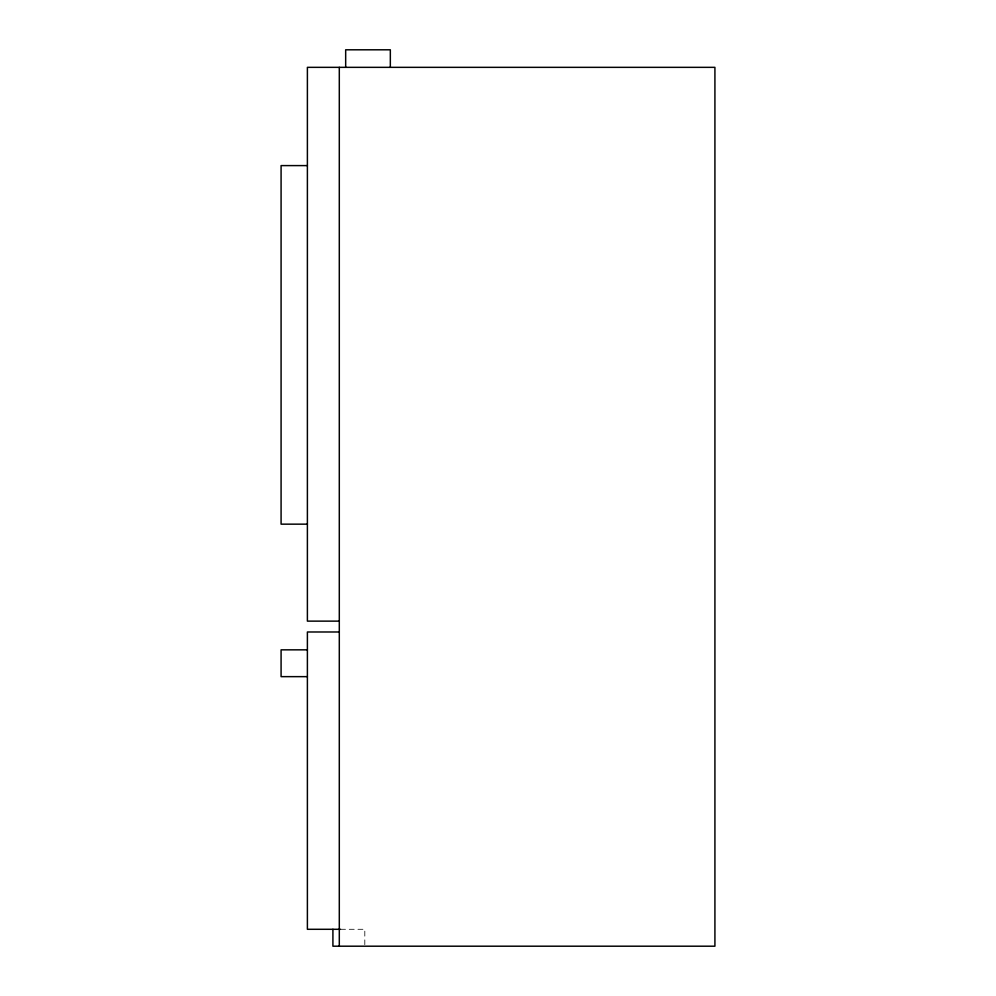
<?xml version="1.0" encoding="UTF-8"?>
<svg xmlns="http://www.w3.org/2000/svg" width="996" height="996" viewBox="0 0 996 996"><rect width="100%" height="100%" fill="white"/><g stroke="black" fill="none" stroke-linecap="round" stroke-linejoin="round"><path stroke-width="0.75" stroke-dasharray="4.98 3.74" d="M340.508 929.293L364.81 929.293L364.81 944.669"/><path stroke-width="1.49" d="M307.391 165.597L281.084 165.597L281.084 524.157L307.391 524.157M339.3 621.13L307.391 621.13L307.391 67.342L714.916 67.342L714.916 946.2L332.913 946.2L332.913 929.293M339.3 631.987L307.391 631.987L307.391 929.293L340.508 929.293M307.391 649.84L281.084 649.84L281.084 676.645L307.391 676.645M390.332 67.342L390.332 49.8L345.674 49.8L345.674 67.342M339.3 67.342L339.3 946.2"/></g></svg>
